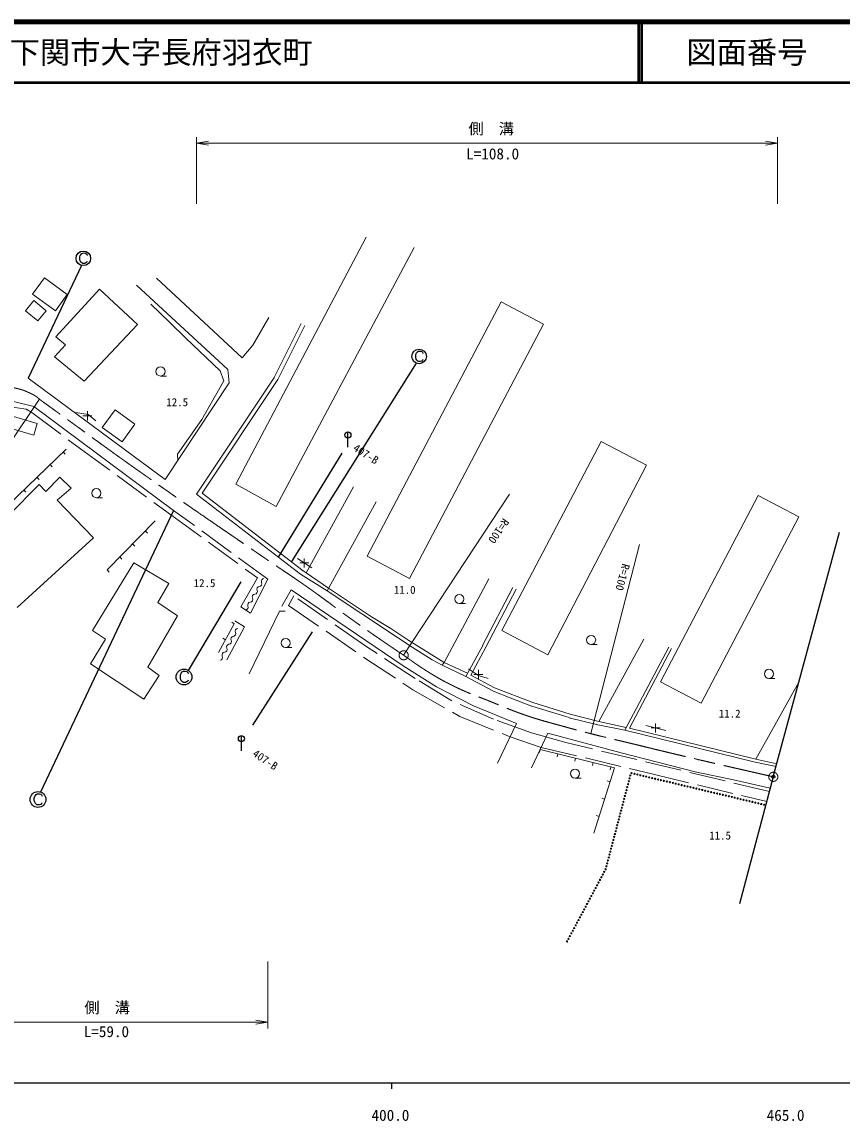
# Model space of a CAD drawing. Units: millimetres, scale not verified. Extents: x 40000 to 680000, y 20000 to 380000.
# Drawn here: x 407082 to 542308, y 198715 to 380000 of the extents above; entities that cross this region are included whole.
import ezdxf
from ezdxf.enums import TextEntityAlignment as Align

# ---------------------------------------------------------------- set-up
doc = ezdxf.new("R2010")
doc.units = ezdxf.units.MM
doc.header["$LTSCALE"] = 1000
doc.header["$PDMODE"] = 32
doc.header["$PDSIZE"] = 500
doc.linetypes.add('CHAIN', pattern=[18.5, 12, -1.5, 3.5, -1.5])
doc.linetypes.add('DASHED', pattern=[7.5, 6, -1.5])
for name, color, linetype, lineweight in [('M-BMK', 2, 'CHAIN', 13), ('M-BMK-OTRS', 5, 'Continuous', 25), ('M-STR-HTXT', 7, 'Continuous', 13), ('M-STR-STRC', 7, 'Continuous', 25), ('M-TTL', 2, 'Continuous', 140), ('M-TTL-BAND', 7, 'Continuous', 25), ('M-TTL-LINE', 7, 'Continuous', 50), ('M-WORK', 1, 'Continuous', 13)]:
    doc.layers.add(name, color=color, linetype=linetype, lineweight=lineweight)
doc.layers.add('M-OTRS', color=6, linetype='Continuous')
doc.layers.add('M-TTL-TXT', color=7, linetype='Continuous')
doc.styles.add('ＭＳ ゴシック', font='')
doc.styles.get('ＭＳ ゴシック').set_extended_font_data('MS Gothic')

# ---------------------------------------------------------------- blocks, each defined once
blk = doc.blocks.new('plus')
at = {"color": 0, "linetype": 'Continuous', "lineweight": -2}
for p, q in [((-1.25, 0), (1.25, 0)), ((0, -1.25), (0, 1.25))]:
    blk.add_line(p, q, dxfattribs=at)
blk = doc.blocks.new('open_arrow')
at = {"color": 0, "linetype": 'Continuous', "lineweight": -2}
blk.add_lwpolyline([(7.5, 1.25), (0, 0), (7.5, -1.25)], dxfattribs=at)

msp = doc.modelspace()

# ---------------------------------------------------------------- linework, layer by layer
at = {"layer": 'M-BMK'}
for centre in [(470023, 275534), (530977, 255492)]:
    msp.add_circle(centre, 750, dxfattribs=at)
for points, knots in [([(387746, 309010), (392685, 313015), (394055, 314013), (397896, 317453), (397988, 317536), (398032, 317591), (398131, 317665), (398485, 317931), (398721, 318026), (399116, 318227), (399894, 318623), (400305, 318912), (401133, 319189), (402106, 319515), (402666, 319712), (403689, 319799), (404661, 319881), (405222, 319769), (406175, 319564), (407235, 319337), (407799, 319066), (408779, 318603), (409533, 318247), (409837, 317846), (410515, 317360), (416642, 312955), (420022, 310414), (426182, 306055), (434284, 300320), (438891, 297204), (447080, 291595), (449712, 289792), (451220, 288831), (453835, 287004), (456907, 284857), (458538, 283529), (461592, 281357), (465086, 278874), (466232, 278104), (470625, 275126)], [0, 0, 0, 0, 1, 1, 1, 2, 2, 2, 3, 3, 3, 4, 4, 4, 5, 5, 5, 6, 6, 6, 7, 7, 7, 8, 8, 8, 9, 9, 9, 10, 10, 10, 11, 11, 11, 12, 12, 12, 13, 13, 13, 13]), ([(470625, 275126), (472214, 273981), (472678, 273664), (474047, 272808), (475783, 271723), (476796, 271170), (478638, 270275), (480765, 269241), (482038, 268838), (484232, 267953), (486369, 267091), (487546, 266553), (489720, 265789), (492458, 264828), (494048, 264456), (496844, 263678), (501593, 262357), (504300, 261792), (509087, 260618), (517616, 258527), (520344, 257928), (530977, 255492)], [0, 0, 0, 0, 1, 1, 1, 2, 2, 2, 3, 3, 3, 4, 4, 4, 5, 5, 5, 6, 6, 6, 7, 7, 7, 7])]:
    msp.add_open_spline(points, degree=3, knots=knots, dxfattribs=at)
at = {"layer": 'M-BMK-OTRS'}
for q in [(541890, 295872), (525408, 234533)]:
    msp.add_line((530977, 255492), q, dxfattribs=at)
at = {"layer": 'M-OTRS'}
msp.add_point((530977, 255492), dxfattribs=at)
at = {"layer": 'M-STR-HTXT'}
for p, q in [((435863, 350000), (435863, 361000)), ((531671, 350000), (531671, 361000)), ((435863, 360000), (531671, 360000)), ((404599, 309729), (409942, 317743)), ((470007, 275545), (487502, 302108)), ((508896, 293835), (500886, 262613)), ((447623, 225000), (447623, 214000)), ((395522, 215000), (447623, 215000))]:
    msp.add_line(p, q, dxfattribs=at)
at = {"layer": 'M-STR-STRC'}
for p, q in [((416639, 341237), (416701, 341499)), ((416639, 340840), (416639, 341237)), ((416696, 340587), (416639, 340840)), ((416701, 341499), (416766, 341580)), ((416766, 341580), (416904, 341766)), ((416904, 341766), (417090, 341893)), ((417090, 341893), (417424, 341896)), ((417424, 341896), (417619, 341834)), ((417619, 341834), (417751, 341701)), ((417751, 341701), (417821, 341499)), ((416910, 339842), (408124, 321257)), ((416831, 340384), (416696, 340587)), ((416957, 340255), (416831, 340384)), ((417098, 340187), (416957, 340255)), ((417427, 340187), (417098, 340187)), ((417621, 340249), (417427, 340187)), ((417754, 340387), (417621, 340249)), ((417813, 340508), (417754, 340387)), ((472013, 325058), (472075, 325320)), ((472013, 324661), (472013, 325058)), ((472069, 324407), (472013, 324661)), ((472075, 325320), (472139, 325401)), ((472139, 325401), (472277, 325587)), ((472277, 325587), (472463, 325714)), ((472463, 325714), (472798, 325716)), ((472798, 325716), (472992, 325654)), ((472992, 325654), (473125, 325522)), ((473125, 325522), (473195, 325320)), ((472106, 323721), (451508, 290982)), ((472204, 324205), (472069, 324407)), ((472331, 324075), (472204, 324205)), ((472471, 324008), (472331, 324075)), ((472801, 324008), (472471, 324008)), ((472995, 324070), (472801, 324008)), ((473127, 324208), (472995, 324070)), ((473187, 324329), (473127, 324208)), ((460829, 309875), (460829, 312375)), ((449403, 291719), (459869, 308860)), ((432073, 299438), (410144, 252975)), ((434525, 273045), (443204, 287629)), ((454937, 279416), (445113, 264034)), ((433201, 272212), (433268, 272496)), ((433201, 271783), (433201, 272212)), ((433268, 272496), (433338, 272584)), ((433338, 272584), (433487, 272785)), ((433487, 272785), (433689, 272923)), ((433689, 272923), (434052, 272926)), ((434052, 272926), (434262, 272859)), ((434262, 272859), (434405, 272715)), ((434405, 272715), (434481, 272496)), ((433262, 271508), (433201, 271783)), ((433408, 271288), (433262, 271508)), ((433546, 271148), (433408, 271288)), ((433698, 271075), (433546, 271148)), ((434054, 271075), (433698, 271075)), ((434265, 271142), (434054, 271075)), ((434408, 271291), (434265, 271142)), ((434473, 271423), (434408, 271291)), ((443260, 259768), (443260, 262268)), ((409114, 251996), (409182, 252280)), ((409114, 251566), (409114, 251996)), ((409182, 252280), (409252, 252367)), ((409252, 252367), (409401, 252569)), ((409401, 252569), (409603, 252707)), ((409603, 252707), (409965, 252710)), ((409965, 252710), (410176, 252642)), ((410176, 252642), (410319, 252499)), ((410319, 252499), (410395, 252280)), ((409176, 251291), (409114, 251566)), ((409322, 251072), (409176, 251291)), ((409460, 250932), (409322, 251072)), ((409612, 250859), (409460, 250932)), ((409968, 250859), (409612, 250859)), ((410179, 250926), (409968, 250859)), ((410322, 251075), (410179, 250926)), ((410386, 251207), (410322, 251075))]:
    msp.add_line(p, q, dxfattribs=at)
for centre, radius in [((417194, 341008), 1200), ((417194, 341008), 1200), ((472567, 324829), 1200), ((472567, 324829), 1200), ((460829, 311875), 500), ((433802, 271964), 1300), ((433802, 271964), 1300), ((443260, 261768), 500), ((409716, 251748), 1300), ((409716, 251748), 1300)]:
    msp.add_circle(centre, radius, dxfattribs=at)
at = {"layer": 'M-TTL'}
msp.add_line((680000, 380000), (40000, 380000), dxfattribs=at)
at = {"layer": 'M-TTL-BAND'}
for p, q in [((40000, 205000), (579000, 205000)), ((468000, 205000), (468000, 204000))]:
    msp.add_line(p, q, dxfattribs=at)
at = {"layer": 'M-TTL-LINE'}
for p, q in [((508747, 380000), (508747, 370000)), ((509247, 380000), (509247, 370000)), ((40000, 370000), (680000, 370000))]:
    msp.add_line(p, q, dxfattribs=at)
at = {"layer": 'M-WORK'}
for p, q in [((463825, 344490), (442333, 303763)), ((448983, 300082), (471780, 342827)), ((429285, 337722), (443376, 324581)), ((412654, 328063), (419884, 335926)), ((419884, 335926), (426111, 330121)), ((425961, 336613), (441054, 322682)), ((431443, 330427), (428347, 333429)), ((426111, 330121), (417351, 320727)), ((434094, 327871), (431443, 330427)), ((445170, 326692), (447809, 331231)), ((453104, 330250), (448671, 321349)), ((453731, 329938), (449298, 321037)), ((412443, 324791), (414237, 326743)), ((414237, 326743), (412654, 328063)), ((439746, 322476), (434094, 327871)), ((443376, 324581), (445170, 326692)), ((417351, 320727), (412443, 324791)), ((430710, 304528), (408124, 321257)), ((429923, 321602), (430923, 321602)), ((448715, 321425), (435863, 302138)), ((449298, 321037), (436808, 302294)), ((440379, 320811), (439746, 322476)), ((441054, 322682), (441265, 320465)), ((441265, 320465), (430710, 304528)), ((436721, 314455), (440379, 320811)), ((405698, 317389), (409011, 316600)), ((409011, 316600), (432073, 299438)), ((415907, 315587), (418018, 315274)), ((418018, 315274), (419253, 314211)), ((432710, 308709), (436721, 314455)), ((394437, 290327), (414385, 309563)), ((413873, 309069), (414220, 308709)), ((432755, 307615), (432710, 308709)), ((411713, 306986), (412060, 306626)), ((409554, 304904), (409901, 304544)), ((411009, 302575), (413331, 304897)), ((413331, 304897), (415178, 303102)), ((404888, 298669), (409901, 303683)), ((407394, 302822), (407741, 302462)), ((409901, 303683), (411009, 302575)), ((415178, 303102), (412856, 301150)), ((442333, 303763), (448983, 300082)), ((461740, 303326), (453942, 289136)), ((412856, 301150), (418872, 294923)), ((419355, 301536), (420355, 301536)), ((435863, 302138), (453022, 288933)), ((436808, 302294), (453449, 289488)), ((465478, 300850), (457408, 286164)), ((421113, 289615), (429029, 297689)), ((427414, 296041), (427771, 295691)), ((418872, 294923), (406312, 283418)), ((425314, 293899), (425671, 293549)), ((418714, 279645), (425522, 290806)), ((423214, 291757), (423571, 291407)), ((425522, 290806), (431300, 287403)), ((452511, 291488), (454904, 289964)), ((421113, 289615), (421470, 289265)), ((443175, 283552), (445911, 288310)), ((453449, 289488), (453942, 289136)), ((431300, 287403), (429479, 284236)), ((447623, 288099), (444747, 282473)), ((457653, 286611), (464706, 281889)), ((476714, 274363), (484041, 288130)), ((488042, 286720), (483046, 277151)), ((488574, 286442), (483578, 276873)), ((449942, 283616), (451443, 286314)), ((451888, 285340), (451044, 283757)), ((451443, 286314), (469937, 273801)), ((457408, 286164), (469002, 278467)), ((429479, 284236), (432725, 282020)), ((444747, 282473), (443175, 283552)), ((479192, 284075), (480192, 284075)), ((432725, 282020), (427817, 273550)), ((443785, 280221), (442167, 281230)), ((444571, 272499), (449543, 282795)), ((449543, 282795), (450458, 282795)), ((464706, 281889), (467885, 279940)), ((420851, 278220), (418714, 279645)), ((442096, 280737), (439493, 276023)), ((440877, 274803), (443785, 280221)), ((442096, 280737), (441659, 280979)), ((467885, 279940), (470887, 277990)), ((418397, 274104), (420851, 278220)), ((440646, 278111), (440208, 278353)), ((469002, 278467), (471429, 276849)), ((470887, 277990), (476714, 274363)), ((502189, 264630), (509648, 278210)), ((450557, 276809), (451557, 276809)), ((471429, 276849), (474736, 274808)), ((483051, 277159), (480264, 272018)), ((483578, 276873), (481080, 272264)), ((500934, 277320), (501934, 277320)), ((513742, 276884), (506500, 263199)), ((514184, 276650), (507242, 263531)), ((427184, 268325), (418397, 274104)), ((469937, 273801), (475425, 270353)), ((474736, 274808), (476359, 273912)), ((476714, 274363), (476359, 273912)), ((429717, 272204), (427184, 268325)), ((427817, 273550), (429717, 272204)), ((480264, 272018), (484704, 269659)), ((480710, 273281), (482346, 272197)), ((481080, 272264), (484985, 270188)), ((482346, 272197), (483941, 271707)), ((475425, 270353), (481511, 267186)), ((484985, 270188), (491318, 267726)), ((528096, 258401), (535201, 271121)), ((530249, 271726), (531249, 271726)), ((484768, 269629), (491101, 267166)), ((481511, 267186), (488653, 264266)), ((491141, 267152), (497298, 265253)), ((491318, 267726), (497475, 265826)), ((497327, 265244), (502042, 264048)), ((497475, 265826), (502189, 264630)), ((488653, 264266), (485522, 257758)), ((506500, 263199), (527977, 257915)), ((507242, 263531), (528096, 258401)), ((509969, 263948), (513274, 263124)), ((491116, 256949), (493790, 262683)), ((493790, 262683), (505892, 259447)), ((492532, 259986), (492413, 259501)), ((495445, 259268), (495325, 258783)), ((505892, 259447), (518065, 256315)), ((498358, 258551), (498238, 258065)), ((501271, 257833), (501151, 257348)), ((504184, 257115), (504064, 256630)), ((518065, 256315), (524433, 255014)), ((498289, 255278), (499289, 255278)), ((504050, 254681), (503573, 254831)), ((524433, 255014), (530480, 253623)), ((503155, 251818), (502678, 251967)), ((502260, 248955), (501782, 249104))]:
    msp.add_line(p, q, dxfattribs=at)
at = {"layer": 'M-WORK', "linetype": 'DASHED'}
for p, q in [((447623, 288099), (432073, 299438)), ((457408, 286164), (453022, 288933)), ((453942, 289136), (457653, 286611)), ((476359, 273912), (480264, 272018)), ((480567, 272577), (476714, 274363)), ((506500, 263199), (501790, 264112)), ((502189, 264630), (506729, 263631)), ((531434, 257165), (527977, 257915)), ((528096, 258401), (531560, 257652))]:
    msp.add_line(p, q, dxfattribs=at)
at = {"layer": 'M-WORK'}
for points in [[(408832, 335125), (410767, 337799), (414558, 335055), (412623, 332381)], [(409043, 334034), (407671, 332346), (409708, 330691), (411080, 332379)], [(486073, 333828), (463988, 291914), (470994, 288222), (493080, 330136)], [(420306, 313128), (423578, 310753), (425693, 313667), (422421, 316042)], [(405317, 315023), (409592, 313757), (409020, 311827), (404746, 313094)], [(502578, 310793), (486217, 279604), (493769, 275593), (510059, 306922)], [(528463, 301888), (512354, 271174), (519070, 267652), (535178, 298365)]]:
    msp.add_lwpolyline(points, close=True, dxfattribs=at)
at = {"layer": 'M-WORK', "linetype": 'DASHED'}
for points in [[(400177, 315478), (402098, 316221), (404818, 316573), (407774, 316127), (408688, 315564), (416733, 309607), (431791, 298607), (445911, 288310)], [(530327, 253046), (496745, 261170), (491081, 262754), (484854, 265005), (477677, 268172), (471907, 271725), (463639, 277143), (451888, 285340)], [(451044, 283757), (463639, 275067), (471555, 269860), (479295, 265463), (487610, 262099), (492700, 260347), (511169, 255928), (529891, 251406)]]:
    msp.add_lwpolyline(points, dxfattribs=at)
at = {"layer": 'M-WORK'}
msp.add_lwpolyline([(492532, 259986), (504766, 256972), (501389, 246171)], dxfattribs=at)
for centre, radius in [((429923, 322352), 750), ((419355, 302286), 750), ((479192, 284825), 750), ((450557, 277559), 750), ((500934, 278070), 750), ((530249, 272476), 750), ((498289, 256028), 750), ((507400, 255719), 100), ((507590, 256098), 100), ((508076, 255983), 100), ((508562, 255867), 100), ((509049, 255751), 100), ((509535, 255635), 100), ((510022, 255519), 100), ((506891, 253785), 100), ((507018, 254269), 100), ((507146, 254752), 100), ((507273, 255236), 100), ((510508, 255404), 100), ((510995, 255288), 100), ((511481, 255172), 100), ((511967, 255056), 100), ((512454, 254941), 100), ((512940, 254825), 100), ((513427, 254709), 100), ((513913, 254593), 100), ((514399, 254477), 100), ((514886, 254362), 100), ((515372, 254246), 100), ((515859, 254130), 100), ((516345, 254014), 100), ((516831, 253898), 100), ((517318, 253783), 100), ((506510, 252335), 100), ((506637, 252818), 100), ((506764, 253302), 100), ((517804, 253667), 100), ((518291, 253551), 100), ((518777, 253435), 100), ((519263, 253320), 100), ((519750, 253204), 100), ((520236, 253088), 100), ((520723, 252972), 100), ((521209, 252856), 100), ((521696, 252741), 100), ((522182, 252625), 100), ((522668, 252509), 100), ((523155, 252393), 100), ((523641, 252277), 100), ((524128, 252162), 100), ((524614, 252046), 100), ((525100, 251930), 100), ((506001, 250400), 100), ((506128, 250884), 100), ((506256, 251367), 100), ((506383, 251851), 100), ((525587, 251814), 100), ((526073, 251699), 100), ((526560, 251583), 100), ((527046, 251467), 100), ((527532, 251351), 100), ((528019, 251235), 100), ((528505, 251120), 100), ((528992, 251004), 100), ((529478, 250888), 100), ((505493, 248466), 100), ((505620, 248950), 100), ((505747, 249433), 100), ((505874, 249917), 100), ((504984, 246532), 100), ((505111, 247015), 100), ((505238, 247499), 100), ((505366, 247982), 100), ((504603, 245081), 100), ((504730, 245565), 100), ((504857, 246048), 100), ((504094, 243147), 100), ((504221, 243630), 100), ((504348, 244114), 100), ((504476, 244597), 100), ((503586, 241213), 100), ((503713, 241696), 100), ((503840, 242180), 100), ((503967, 242663), 100), ((502861, 239363), 100), ((503097, 239804), 100), ((503331, 240245), 100), ((503458, 240729), 100), ((501917, 237600), 100), ((502153, 238041), 100), ((502389, 238481), 100), ((502625, 238922), 100), ((500974, 235836), 100), ((501209, 236277), 100), ((501445, 236718), 100), ((501681, 237159), 100), ((500030, 234073), 100), ((500266, 234514), 100), ((500502, 234955), 100), ((500738, 235396), 100), ((499086, 232310), 100), ((499322, 232750), 100), ((499558, 233191), 100), ((499794, 233632), 100), ((498143, 230546), 100), ((498379, 230987), 100), ((498615, 231428), 100), ((498850, 231869), 100), ((496963, 228342), 100), ((497199, 228783), 100), ((497435, 229224), 100), ((497671, 229664), 100), ((497907, 230105), 100)]:
    msp.add_circle(centre, radius, dxfattribs=at)
for centre, start, end in [((446257, 286448), 93.67754, 205.96749), ((446199, 287350), 273.67754, 25.96749), ((447011, 287745), 93.67754, 205.96749), ((444691, 284756), 273.67754, 25.96749), ((445503, 285152), 93.67754, 205.96749), ((445445, 286053), 273.67754, 25.96749), ((443937, 283460), 273.67754, 25.96749), ((444749, 283855), 93.67754, 205.96749), ((441906, 279113), 274.69613, 26.98608), ((442711, 279523), 94.69613, 206.98608), ((441176, 277803), 274.69613, 26.98608), ((441980, 278213), 94.69613, 206.98608), ((440519, 275593), 94.69613, 206.98608), ((440445, 276493), 274.69613, 26.98608), ((441249, 276903), 94.69613, 206.98608), ((439714, 275183), 274.69613, 26.98608)]:
    msp.add_arc(centre, 452, start, end, dxfattribs=at)

# ---------------------------------------------------------------- block references
at = {"layer": 'M-STR-HTXT', "xscale": 267, "yscale": 267}
msp.add_blockref('open_arrow', (435863, 360000), dxfattribs=at)
at = {"layer": 'M-STR-HTXT', "xscale": 267, "yscale": 267, "rotation": 180}
for p in [(531671, 360000), (447623, 215000)]:
    msp.add_blockref('open_arrow', p, dxfattribs=at)
at = {"layer": 'M-WORK', "xscale": 600, "yscale": 600}
for p in [(417861, 315039), (453631, 290775), (482336, 272364), (511561, 263551)]:
    msp.add_blockref('plus', p, dxfattribs=at)

# ---------------------------------------------------------------- texts
at = {"layer": 'M-STR-HTXT', "style": 'ＭＳ ゴシック'}
for p in [(480711, 360928), (417373, 215956)]:
    msp.add_text('側\u3000溝', height=1833, dxfattribs=at).set_placement(p, align=Align.BOTTOM_LEFT)
for s, p in [('L=108.0', (484695, 356786)), ('L=59.0', (421000, 212000))]:
    msp.add_text(s, height=1833, dxfattribs=at).set_placement(p, align=Align.BOTTOM_CENTER)
for rotation, p in [(235.784, (486089, 298489)), (254.982, (505695, 290858))]:
    msp.add_text('R=100', height=1320, rotation=rotation, dxfattribs=at).set_placement(p, align=Align.BOTTOM_LEFT)
at = {"layer": 'M-STR-STRC', "style": 'ＭＳ ゴシック'}
for rotation, p in [(327.265, (461350, 309066)), (326.31, (444753, 258672))]:
    msp.add_text('407-B', height=1320, rotation=rotation, dxfattribs=at).set_placement(p, align=Align.BOTTOM_LEFT)
at = {"layer": 'M-TTL-BAND', "style": 'ＭＳ ゴシック'}
for s, p in [('400.0', (467844, 198195)), ('465.0', (533000, 198195))]:
    msp.add_text(s, height=1833, dxfattribs=at).set_placement(p, align=Align.BOTTOM_CENTER)
at = {"layer": 'M-TTL-TXT', "style": 'ＭＳ ゴシック'}
msp.add_text('下関市大字長府羽衣町', height=3666, dxfattribs=at).set_placement((405024, 375000), align=Align.MIDDLE_LEFT)
msp.add_text('図面番号', height=3666, dxfattribs=at).set_placement((526622, 375000), align=Align.MIDDLE_CENTER)
at = {"layer": 'M-WORK', "style": 'ＭＳ ゴシック'}
for s, p in [('12.5', (430875, 316229)), ('12.5', (435387, 286387)), ('11.0', (468396, 285278)), ('11.2', (521986, 264855)), ('11.5', (520403, 244749))]:
    msp.add_text(s, height=1320, dxfattribs=at).set_placement(p, align=Align.BOTTOM_LEFT)

doc.saveas('drawing.dxf')
